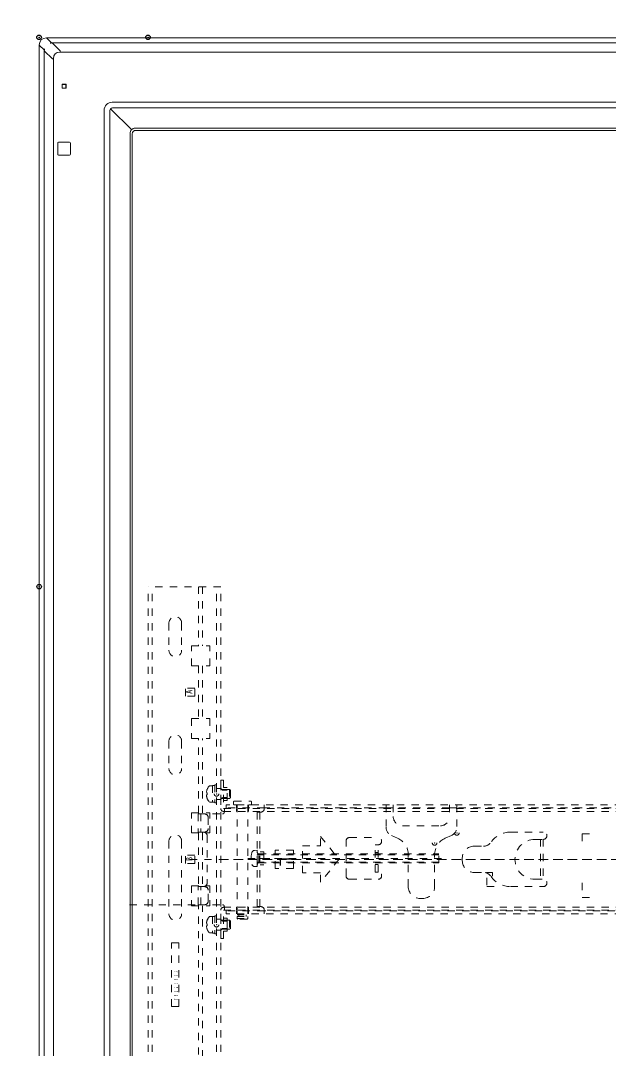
# Model space of a CAD drawing. Units: millimetres, scale not verified. Extents: x -63 to 62, y -57 to 57.
# Drawn here: x -29.79 to -21.7, y 19.46 to 33.6 of the extents above; entities that cross this region are included whole.
import ezdxf
from ezdxf.enums import TextEntityAlignment as Align

# ---------------------------------------------------------------- set-up
doc = ezdxf.new("R2010")
doc.units = ezdxf.units.MM
doc.header["$LTSCALE"] = 0.125
doc.header["$PDMODE"] = 32
doc.header["$PDSIZE"] = 0.0625
doc.linetypes.add('USER1', pattern=[1.4, 0.7, -0.7])
doc.layers.add('0-0_0', color=7, linetype='Continuous')
doc.layers.add('0-4_DEFPOINTS', color=7, linetype='Continuous')
for name, color, linetype, lineweight in [('0-5_GAIKEI', 1, 'Continuous', 18), ('0-6_SUNPO', 7, 'Continuous', 18), ('0-7_S3', 3, 'USER1', 18)]:
    doc.layers.add(name, color=color, linetype=linetype, lineweight=lineweight)
doc.styles.add('ＭＳ ゴシック', font='')
doc.styles.get('ＭＳ ゴシック').set_extended_font_data('MS Gothic')

# ---------------------------------------------------------------- blocks, each defined once
blk = doc.blocks.new('_OPEN30')
at = {"layer": '0-0_0'}
blk.add_line((0, 0), (-1, 0), dxfattribs=at)
blk.add_lwpolyline([(-1, 0.26795), (0, 0), (-1, -0.26795)], dxfattribs=at)
blk = doc.blocks.new('D11')
at = {"layer": '0-4_DEFPOINTS'}
for p in [(-26.3779, 46.7985), (-26.3779, 39.3322), (-24.8779, 39.3322)]:
    blk.add_point(p, dxfattribs=at)
at = {"layer": '0-6_SUNPO'}
for p, q in [((-26.3779, 41.3322), (-26.3779, 48.7985)), ((-24.8779, 41.3322), (-24.8779, 48.7985)), ((-28.3779, 46.7985), (-35.5446, 46.7985)), ((-24.8779, 46.7985), (-26.3779, 46.7985)), ((-22.8779, 46.7985), (-20.8779, 46.7985))]:
    blk.add_line(p, q, dxfattribs=at)
at = {"layer": '0-6_SUNPO', "xscale": 2, "yscale": 2}
blk.add_blockref('_OPEN30', (-26.3779, 46.7985), dxfattribs=at)
at = {"layer": '0-6_SUNPO', "xscale": 2, "yscale": 2, "rotation": 180}
blk.add_blockref('_OPEN30', (-24.8779, 46.7985), dxfattribs=at)
at = {"layer": '0-6_SUNPO', "style": 'ＭＳ ゴシック'}
blk.add_text('60', height=1.833, dxfattribs=at).set_placement((-34.2113, 47.2985), align=Align.BOTTOM_LEFT)
blk = doc.blocks.new('D10')
at = {"layer": '0-4_DEFPOINTS'}
for p in [(-24.8779, 46.7985), (-24.8779, 39.3322), (-10.9529, 39.3322)]:
    blk.add_point(p, dxfattribs=at)
at = {"layer": '0-6_SUNPO'}
for p, q in [((-24.8779, 41.3322), (-24.8779, 48.7985)), ((-10.9529, 41.3322), (-10.9529, 48.7985)), ((-12.9529, 46.7985), (-22.8779, 46.7985))]:
    blk.add_line(p, q, dxfattribs=at)
at = {"layer": '0-6_SUNPO', "xscale": 2, "yscale": 2, "rotation": 180}
blk.add_blockref('_OPEN30', (-24.8779, 46.7985), dxfattribs=at)
at = {"layer": '0-6_SUNPO', "xscale": 2, "yscale": 2}
blk.add_blockref('_OPEN30', (-10.9529, 46.7985), dxfattribs=at)
at = {"layer": '0-6_SUNPO', "style": 'ＭＳ ゴシック'}
blk.add_text('557', height=1.833, dxfattribs=at).set_placement((-19.7904, 47.2985), align=Align.BOTTOM_LEFT)
blk = doc.blocks.new('D9')
at = {"layer": '0-4_DEFPOINTS'}
blk.add_point((-26.376, 31.7761), dxfattribs=at)

msp = doc.modelspace()

# ---------------------------------------------------------------- linework, layer by layer
at = {"layer": '0-5_GAIKEI'}
for p, q in [((-29.5355, 33.2645), (-29.4646, 33.1936)), ((-29.3647, 33.2935), (-29.4356, 33.3644)), ((-29.247, 33.1834), (-29.3577, 33.2941)), ((-29.3577, 33.2941), (-8.4133, 33.2941)), ((-29.4652, -2.3078), (-29.4652, 33.1866)), ((-29.4652, 33.1866), (-29.3545, 33.0759)), ((-29.247, 33.169), (-29.247, 33.1834)), ((-29.247, 33.169), (-8.524, 33.169)), ((-29.3401, 33.0759), (-29.3545, 33.0759)), ((-29.3401, -2.1971), (-29.3401, 33.0759)), ((-29.166, 32.7249), (-29.221, 32.7249)), ((-29.221, 32.7249), (-29.221, 32.6699)), ((-29.221, 32.6699), (-29.166, 32.6699)), ((-29.2198, 32.6712), (-29.2198, 32.7237)), ((-29.1673, 32.7237), (-29.166, 32.7249)), ((-29.166, 32.6699), (-29.166, 32.7249)), ((-28.2647, 32.1013), (-28.5527, 32.3893)), ((-9.2411, 32.4789), (-28.5299, 32.4789)), ((-28.5265, 32.3998), (-9.2445, 32.3998)), ((-28.6423, 32.3666), (-28.6423, -1.4878)), ((-28.5632, -1.4844), (-28.5632, 32.3632)), ((-9.5581, 32.1224), (-28.213, 32.1224)), ((-28.2858, 32.0496), (-28.2858, -1.1708)), ((-28.2553, -1.1635), (-28.2553, 32.0423)), ((-28.2057, 32.0919), (-9.5654, 32.0919)), ((-29.281, 31.915), (-29.281, 31.7649)), ((-29.1185, 31.9274), (-29.2686, 31.9274)), ((-29.106, 31.7649), (-29.106, 31.915)), ((-29.2686, 31.7524), (-29.1185, 31.7524))]:
    msp.add_line(p, q, dxfattribs=at)
at = {"layer": '0-5_GAIKEI', "color": 7}
for p, q in [((-29.5355, 33.2644), (-29.5355, -2.3856)), ((-8.3355, 33.3644), (-29.4355, 33.3644))]:
    msp.add_line(p, q, dxfattribs=at)
at = {"layer": '0-5_GAIKEI'}
for points in [[(-29.221, 32.7249), (-29.2198, 32.7237), (-29.1673, 32.7237)], [(-29.1673, 32.6712), (-29.2198, 32.6712), (-29.221, 32.6699)], [(-29.1673, 32.7237), (-29.1673, 32.6712), (-29.166, 32.6699)]]:
    msp.add_lwpolyline(points, dxfattribs=at)
at = {"layer": '0-5_GAIKEI', "color": 7}
msp.add_arc((-29.4355, 33.2644), 0.1, 90.07847, 179.92153, dxfattribs=at)
at = {"layer": '0-5_GAIKEI'}
for start, end in [(179.92153, 180), (90, 90.07847)]:
    msp.add_arc((-29.4355, 33.2644), 0.1, start, end, dxfattribs=at)
for centre, major_axis, ratio, start_param, end_param in [((-29.4537, 33.2826), (0.2427, 0.0225), 0.011845, 1.1632609, 1.2819914), ((-29.4537, 33.2826), (0.0225, 0.2427), 0.011845, 1.8596013, 1.9783318), ((-29.0567, 32.8856), (0.2591, -0.2591), 0.443427, 2.7242186, 3.5589667), ((-28.5296, 32.3663), (0.0798, -0.0798), 0.997265, 2.357564, 3.9256213), ((-28.5258, 32.3632), (0.0034, 0.0374), 0.996584, 0.893778, 1.6626657), ((-28.5266, 32.3624), (0.0374, 0.0034), 0.996584, 1.478927, 2.2478146), ((-28.2096, 32.0479), (0.0624, -0.0447), 0.976178, 2.9883818, 3.7512126), ((-28.2112, 32.0463), (0.0447, -0.0624), 0.976178, 2.5319727, 3.2948035), ((-28.2049, 32.0416), (0.0359, -0.0359), 0.985257, 2.3636208, 3.9195645), ((-29.2685, 31.9149), (0.00891, -0.00891), 0.992433, 2.3599926, 3.9231927), ((-29.1186, 31.9149), (0.00891, 0.00891), 0.992433, 5.5015852, 7.0647854), ((-29.2685, 31.765), (0.00891, 0.00891), 0.992433, 2.3599926, 3.9231927), ((-29.1186, 31.765), (0.00891, -0.00891), 0.992433, 5.5015852, 7.0647854)]:
    msp.add_ellipse(centre, major_axis=major_axis, ratio=ratio, start_param=start_param, end_param=end_param, dxfattribs=at)
at = {"layer": '0-7_S3'}
for p, q in [((-28.0374, 5.8144), (-28.0374, 25.8144)), ((-27.0374, 25.8144), (-28.0374, 25.8144)), ((-27.9799, 5.8144), (-27.9799, 25.8144)), ((-27.3449, 25.8144), (-27.3449, 25.0019)), ((-27.2874, 25.8144), (-27.2874, 25.0019)), ((-27.0949, 5.8144), (-27.0949, 25.8144)), ((-27.0374, 5.8144), (-27.0374, 25.8144)), ((-27.7499, 25.3144), (-27.7499, 24.9394)), ((-27.5749, 25.3144), (-27.5749, 24.9394)), ((-27.4374, 24.7269), (-27.4374, 25.0019)), ((-27.4374, 25.0019), (-27.1874, 25.0019)), ((-27.1874, 24.7269), (-27.1874, 25.0019)), ((-27.4374, 24.7269), (-27.1874, 24.7269)), ((-27.3449, 24.7269), (-27.3449, 24.0019)), ((-27.2874, 24.7269), (-27.2874, 24.0019)), ((-27.3949, 24.4207), (-27.5199, 24.4207)), ((-27.5199, 24.3082), (-27.5199, 24.4207)), ((-27.3949, 24.3082), (-27.3949, 24.4207)), ((-27.3949, 24.3082), (-27.5199, 24.3082)), ((-27.4374, 24.0019), (-27.4374, 23.7269)), ((-27.4374, 24.0019), (-27.1874, 24.0019)), ((-27.1874, 24.0019), (-27.1874, 23.7269)), ((-27.7499, 23.6894), (-27.7499, 23.3144)), ((-27.5749, 23.6894), (-27.5749, 23.3144)), ((-27.4374, 23.7269), (-27.1874, 23.7269)), ((-27.3449, 22.7019), (-27.3449, 23.7269)), ((-27.2874, 22.7019), (-27.2874, 23.7269)), ((-27.1524, 23.0769), (-27.1937, 23.0769)), ((-27.1524, 23.0794), (-27.1524, 22.8494)), ((-27.1524, 23.0794), (-27.1199, 23.0794)), ((-27.1199, 23.0894), (-27.1199, 22.8394)), ((-27.1199, 23.0894), (-27.0949, 23.0894)), ((-27.0949, 23.0894), (-27.0949, 22.8394)), ((-27.0374, 23.1519), (-27.0374, 22.7644)), ((-26.9974, 23.1519), (-27.0374, 23.1519)), ((-26.9974, 23.1519), (-26.9974, 22.7644)), ((-26.9474, 23.0544), (-26.9974, 23.0544)), ((-26.9974, 23.0544), (-26.9474, 23.0544)), ((-26.9474, 22.8744), (-26.9474, 23.0544)), ((-26.9474, 22.8744), (-26.9474, 23.0544)), ((-27.2343, 22.9794), (-27.2243, 22.9794)), ((-27.0949, 23.0394), (-27.0374, 23.0394)), ((-27.0265, 23.0269), (-26.9474, 23.0269)), ((-26.9974, 23.0144), (-26.9474, 23.0144)), ((-26.9974, 22.9144), (-26.9474, 22.9144)), ((-26.9158, 23.0269), (-26.9474, 23.0269)), ((-26.9024, 22.9152), (-26.9158, 22.9019)), ((-26.9024, 23.0136), (-26.9024, 22.9152)), ((-27.1524, 22.8519), (-27.1937, 22.8519)), ((-27.1199, 22.8494), (-27.1524, 22.8494)), ((-27.0949, 22.8394), (-27.1199, 22.8394)), ((-27.0949, 22.8894), (-27.0374, 22.8894)), ((-27.0265, 22.9019), (-26.9474, 22.9019)), ((-26.9974, 22.8744), (-26.9474, 22.8744)), ((-26.9974, 22.8744), (-26.9474, 22.8744)), ((-26.9974, 22.7644), (-15.1524, 22.7644)), ((-26.9874, 22.7244), (-26.9874, 22.7644)), ((-15.1124, 22.8144), (-26.9624, 22.8144)), ((-26.9624, 22.7744), (-26.9624, 22.8144)), ((-26.4374, 22.7744), (-26.9624, 22.7744)), ((-26.9158, 22.9019), (-26.9474, 22.9019)), ((-26.8624, 22.8519), (-26.8624, 22.8269)), ((-26.8499, 22.8644), (-26.6249, 22.8644)), ((-26.8499, 22.8144), (-26.6249, 22.8144)), ((-26.8187, 22.8144), (-26.8187, 22.7744)), ((-26.8187, 22.7244), (-26.8187, 22.7644)), ((-26.8124, 22.8144), (-26.8124, 21.3019)), ((-26.6624, 22.8144), (-26.6624, 21.3019)), ((-26.6562, 22.8144), (-26.6562, 22.7744)), ((-26.6562, 22.7244), (-26.6562, 22.7644)), ((-26.6124, 22.8519), (-26.6124, 22.8269)), ((-26.4374, 22.8144), (-26.4374, 22.7644)), ((-24.7624, 22.7744), (-26.4374, 22.7744)), ((-24.7624, 22.8144), (-24.7624, 22.5078)), ((-24.6624, 22.8144), (-24.6624, 22.6519)), ((-23.8874, 22.8144), (-23.8874, 22.6519)), ((-23.7874, 22.8144), (-23.7874, 22.5078)), ((-17.2624, 22.7744), (-23.7874, 22.7744)), ((-27.4374, 22.4269), (-27.4374, 22.7019)), ((-27.4374, 22.7019), (-27.1874, 22.7019)), ((-27.3499, 22.6894), (-27.3499, 22.4394)), ((-27.3499, 22.6894), (-27.0124, 22.6894)), ((-27.3099, 22.6894), (-27.3099, 22.4394)), ((-27.2099, 22.6394), (-27.2099, 22.4894)), ((-27.1874, 22.4269), (-27.1874, 22.7019)), ((-26.9974, 22.7244), (-15.1524, 22.7244)), ((-26.9874, 22.7144), (-26.9874, 22.7244)), ((-26.4874, 22.7144), (-26.5374, 22.7144)), ((-26.5374, 21.4144), (-26.5374, 22.7144)), ((-26.4974, 21.4144), (-26.4974, 22.7144)), ((-24.5374, 22.5269), (-24.0124, 22.5269)), ((-27.4374, 22.4269), (-27.1874, 22.4269)), ((-27.3499, 22.4394), (-27.2599, 22.4394)), ((-27.3449, 22.4269), (-27.3449, 21.7019)), ((-27.2874, 22.4269), (-27.2874, 21.7019)), ((-27.2249, 22.3894), (-27.2249, 21.7394)), ((-25.6624, 22.3769), (-25.4124, 22.0644)), ((-25.6624, 22.2519), (-25.6624, 22.3769)), ((-25.2624, 22.3644), (-24.8724, 22.3644)), ((-24.6038, 22.3557), (-24.6886, 22.3938)), ((-23.9461, 22.3557), (-23.8612, 22.3938)), ((-23.0499, 22.4394), (-22.5974, 22.4394)), ((-22.7124, 22.3394), (-22.5974, 22.3394)), ((-22.6374, 22.3394), (-22.6374, 21.7894)), ((-22.5974, 22.3394), (-22.5974, 21.7894)), ((-22.0624, 22.4144), (-21.8624, 22.4144)), ((-22.0624, 22.4144), (-22.0624, 22.2144)), ((-27.7499, 22.3144), (-27.7499, 21.3144)), ((-27.5749, 22.3144), (-27.5749, 21.3144)), ((-25.9124, 22.2519), (-25.6624, 22.2519)), ((-25.9124, 21.8769), (-25.9124, 22.2519)), ((-25.3124, 21.8394), (-25.3124, 22.3144)), ((-24.9124, 21.8894), (-24.9124, 22.2644)), ((-24.9124, 22.2644), (-24.8724, 22.2644)), ((-24.8724, 21.8894), (-24.8724, 22.2644)), ((-23.5499, 22.2457), (-23.4198, 22.2457)), ((-27.5199, 22.0082), (-27.5199, 22.1207)), ((-27.4625, 22.0644), (-14.6353, 22.0644)), ((-14.9298, 22.0644), (-26.9649, 22.0644)), ((-26.663, 22.0769), (-26.2392, 22.0769)), ((-23.998, 22.0769), (-26.659, 22.0769)), ((-26.5374, 22.1894), (-26.5722, 22.1876)), ((-26.5374, 21.9644), (-26.5374, 22.1894)), ((-26.5374, 22.1269), (-24.0374, 22.1269)), ((-26.5233, 22.1394), (-26.4443, 22.1394)), ((-26.5124, 22.0144), (-26.5124, 22.1394)), ((-26.4943, 22.1669), (-26.4443, 22.1669)), ((-26.4943, 22.1269), (-26.4443, 22.1269)), ((-26.4443, 22.1669), (-26.4443, 21.9869)), ((-26.2874, 21.9394), (-26.2874, 22.1894)), ((-26.0374, 22.1894), (-26.2874, 22.1894)), ((-26.0374, 21.9394), (-26.0374, 22.1894)), ((-24.9124, 22.1582), (-24.8724, 22.1582)), ((-24.4562, 21.6894), (-24.4562, 22.1276)), ((-24.0937, 21.6894), (-24.0937, 22.1276)), ((-24.0374, 22.0144), (-24.0374, 22.1394)), ((-23.7124, 22.0832), (-23.7124, 22.0457)), ((-23.7124, 22.0832), (-23.7124, 22.0457)), ((-27.3949, 22.0082), (-27.5199, 22.0082)), ((-26.5374, 21.9644), (-26.5722, 21.9662)), ((-26.5374, 22.0269), (-24.0374, 22.0269)), ((-26.5233, 22.0144), (-26.4443, 22.0144)), ((-26.4943, 22.0269), (-26.4443, 22.0269)), ((-26.4943, 21.9869), (-26.4443, 21.9869)), ((-26.0374, 21.9394), (-26.2874, 21.9394)), ((-24.9124, 21.9957), (-24.8724, 21.9957)), ((-25.6624, 21.8769), (-25.9124, 21.8769)), ((-25.2624, 21.7894), (-24.8724, 21.7894)), ((-24.9124, 21.8894), (-24.8724, 21.8894)), ((-23.5499, 21.8832), (-23.4198, 21.8832)), ((-23.3802, 21.8832), (-23.2948, 21.8832)), ((-23.2948, 21.8335), (-23.2948, 21.8832)), ((-22.7124, 21.7894), (-22.5974, 21.7894)), ((-27.4374, 21.7019), (-27.4374, 21.4269)), ((-27.4374, 21.7019), (-27.1874, 21.7019)), ((-27.3499, 21.6894), (-27.2599, 21.6894)), ((-27.3499, 21.4394), (-27.3499, 21.6894)), ((-27.3099, 21.4394), (-27.3099, 21.6894)), ((-27.2099, 21.4894), (-27.2099, 21.6394)), ((-27.1874, 21.7019), (-27.1874, 21.4269)), ((-23.0499, 21.6894), (-22.5974, 21.6894)), ((-22.0624, 21.7394), (-22.0624, 21.5394)), ((-24.2937, 21.5269), (-24.2562, 21.5269)), ((-22.0624, 21.5394), (-21.8624, 21.5394)), ((-27.3907, 21.4394), (-28.3404, 21.4394)), ((-27.4374, 21.4269), (-27.1874, 21.4269)), ((-27.3499, 21.4394), (-27.0124, 21.4394)), ((-27.3449, 15.9779), (-27.3449, 21.4269)), ((-27.2874, 15.9418), (-27.2874, 21.4269)), ((-27.0374, 20.9769), (-27.0374, 21.3644)), ((-26.9974, 21.4044), (-15.1524, 21.4044)), ((-26.9974, 21.3644), (-15.1524, 21.3644)), ((-26.9974, 20.9769), (-26.9974, 21.3644)), ((-26.9874, 21.4144), (-26.9874, 21.4044)), ((-26.9874, 21.4044), (-26.9874, 21.3644)), ((-26.4374, 21.3544), (-26.9624, 21.3544)), ((-26.9624, 21.3544), (-26.9624, 21.3144)), ((-26.8187, 21.3644), (-26.8187, 21.4044)), ((-26.8187, 21.3144), (-26.8187, 21.3544)), ((-26.6562, 21.3644), (-26.6562, 21.4044)), ((-26.6562, 21.3144), (-26.6562, 21.3544)), ((-26.4874, 21.4144), (-26.5374, 21.4144)), ((-26.4374, 21.3144), (-26.4374, 21.3644)), ((-15.2149, 21.3544), (-26.4374, 21.3544)), ((-27.1524, 21.2769), (-27.1937, 21.2769)), ((-27.1524, 21.2794), (-27.1524, 21.0494)), ((-27.1524, 21.2794), (-27.1199, 21.2794)), ((-27.1199, 21.2894), (-27.1199, 21.0394)), ((-27.1199, 21.2894), (-27.0949, 21.2894)), ((-27.0949, 21.2894), (-27.0949, 21.0394)), ((-27.0949, 21.2394), (-27.0374, 21.2394)), ((-27.0265, 21.2269), (-26.9474, 21.2269)), ((-26.9474, 21.2544), (-26.9974, 21.2544)), ((-26.9974, 21.2144), (-26.9474, 21.2144)), ((-15.1124, 21.3144), (-26.9624, 21.3144)), ((-26.9474, 21.0744), (-26.9474, 21.2544)), ((-26.9158, 21.2269), (-26.9474, 21.2269)), ((-26.9024, 21.2136), (-26.9024, 21.1152)), ((-26.8124, 21.3019), (-26.6624, 21.3019)), ((-26.8124, 21.2769), (-26.6624, 21.2769)), ((-26.8124, 21.2519), (-26.8124, 21.2769)), ((-26.8124, 21.2519), (-26.6624, 21.2519)), ((-26.8124, 21.2519), (-26.7999, 21.2394)), ((-26.6749, 21.2394), (-26.7999, 21.2394)), ((-26.7874, 21.2769), (-26.7874, 21.3019)), ((-26.6874, 21.2769), (-26.6874, 21.3019)), ((-26.6624, 21.2519), (-26.6749, 21.2394)), ((-26.6624, 21.2519), (-26.6624, 21.2769)), ((-27.2343, 21.1794), (-27.2243, 21.1794)), ((-27.0949, 21.0894), (-27.0374, 21.0894)), ((-27.0265, 21.1019), (-26.9474, 21.1019)), ((-26.9974, 21.1144), (-26.9474, 21.1144)), ((-26.9974, 21.0744), (-26.9474, 21.0744)), ((-26.9974, 21.0744), (-26.9474, 21.0744)), ((-26.9158, 21.1019), (-26.9474, 21.1019)), ((-26.9024, 21.1152), (-26.9158, 21.1019)), ((-27.1524, 21.0519), (-27.1937, 21.0519)), ((-27.1199, 21.0494), (-27.1524, 21.0494)), ((-27.0949, 21.0394), (-27.1199, 21.0394)), ((-26.9974, 20.9769), (-27.0374, 20.9769)), ((-27.7124, 20.0394), (-27.7124, 20.9144)), ((-27.7124, 20.9144), (-27.6124, 20.9144)), ((-27.6124, 20.0394), (-27.6124, 20.9144)), ((-27.7124, 20.0394), (-27.6124, 20.0394))]:
    msp.add_line(p, q, dxfattribs=at)
for points in [[(-27.2343, 22.9494), (-27.2243, 22.9494), (-27.2243, 22.9794)], [(-26.9024, 23.0136), (-26.9158, 23.0269), (-26.9158, 22.9019)], [(-23.7874, 22.7744), (-23.8874, 22.7744), (-24.6624, 22.7744), (-24.7624, 22.7744)], [(-27.3949, 22.0082), (-27.3949, 22.1207), (-27.5199, 22.1207)], [(-26.5374, 22.1269), (-26.5124, 22.1394), (-24.0374, 22.1394)], [(-25.4124, 22.0644), (-25.6624, 21.7519), (-25.6624, 21.8769)], [(-26.5374, 22.0269), (-26.5124, 22.0144), (-24.0374, 22.0144)], [(-23.3749, 21.8108), (-23.3749, 21.6894), (-23.2099, 21.6894)], [(-26.9974, 21.2544), (-26.9474, 21.2544), (-26.9474, 21.0744)], [(-26.9024, 21.2136), (-26.9158, 21.2269), (-26.9158, 21.1019)], [(-27.2343, 21.1494), (-27.2243, 21.1494), (-27.2243, 21.1794)]]:
    msp.add_lwpolyline(points, dxfattribs=at)
for centre, radius, start, end in [((-27.6624, 25.3144), 0.0875, 0, 180), ((-27.6624, 24.9394), 0.0875, 180, 0), ((-27.6624, 23.6894), 0.0875, 0, 180), ((-27.6624, 23.3144), 0.0875, 180, 0), ((-27.0609, 22.9644), 0.174, 139.72739, 175.05554), ((-26.9974, 23.0544), 0.04, 180, 270), ((-27.0609, 22.9644), 0.174, 184.94446, 220.27261), ((-26.9974, 22.8744), 0.04, 90, 180), ((-26.9974, 22.7644), 0.04, 180, 270), ((-26.8499, 22.8519), 0.0125, 90, 180), ((-26.8499, 22.8269), 0.0125, 180, 270), ((-26.6249, 22.8519), 0.0125, 0, 90), ((-26.6249, 22.8269), 0.0125, 270, 0), ((-26.4874, 22.7644), 0.05, 270, 0), ((-27.2599, 22.6394), 0.05, 0, 90), ((-27.0124, 22.7144), 0.025, 270, 0), ((-24.5374, 22.6519), 0.125, 180, 270), ((-24.0124, 22.6519), 0.125, 270, 0), ((-27.2599, 22.4894), 0.05, 270, 0), ((-24.6374, 22.5078), 0.125, 180, 245.82089), ((-23.9124, 22.5078), 0.125, 294.17911, 0), ((-27.6624, 22.3144), 0.0875, 0, 180), ((-27.2749, 22.3894), 0.05, 0, 90), ((-25.2624, 22.3144), 0.05, 90, 180), ((-24.8724, 22.3144), 0.05, 270, 90), ((-24.7062, 22.1276), 0.25, 0, 65.82089), ((-23.8437, 22.1276), 0.25, 114.17911, 180), ((-23.0499, 22.1144), 0.325, 90, 145.28851), ((-22.7124, 22.0644), 0.275, 90, 270), ((-22.5974, 22.3894), 0.05, 270, 90), ((-23.5499, 22.0832), 0.1625, 90, 180), ((-23.4198, 22.3707), 0.125, 270, 325.28851), ((-26.3199, 22.0769), 0.3, 164.21401, 195.78599), ((-26.5701, 22.1476), 0.04, 93, 164.21401), ((-26.4943, 22.1669), 0.04, 180, 270), ((-26.5701, 22.0062), 0.04, 195.78599, 267), ((-26.4943, 21.9869), 0.04, 90, 180), ((-23.5499, 22.0457), 0.1625, 180, 270), ((-25.2624, 21.8394), 0.05, 180, 270), ((-24.8724, 21.8394), 0.05, 270, 90), ((-23.4198, 21.7582), 0.125, 34.71149, 90), ((-23.0499, 22.0144), 0.325, 214.71149, 270), ((-22.5974, 21.7394), 0.05, 270, 90), ((-27.2749, 21.7394), 0.05, 270, 0), ((-27.2599, 21.6394), 0.05, 0, 90), ((-24.2937, 21.6894), 0.1625, 180, 270), ((-24.2562, 21.6894), 0.1625, 270, 0), ((-27.2599, 21.4894), 0.05, 270, 0), ((-26.9974, 21.3644), 0.04, 90, 180), ((-27.0124, 21.4144), 0.025, 0, 90), ((-26.4874, 21.3644), 0.05, 0, 90), ((-27.6624, 21.3144), 0.0875, 180, 0), ((-27.0609, 21.1644), 0.174, 139.72739, 175.05554), ((-26.9974, 21.2544), 0.04, 180, 270), ((-27.0609, 21.1644), 0.174, 184.94446, 220.27261), ((-26.9974, 21.0744), 0.04, 90, 180)]:
    msp.add_arc(centre, radius, start, end, dxfattribs=at)
for p in [(-27.0949, 22.9644), (-23.7874, 22.4269), (-24.0937, 22.2894), (-27.0949, 21.1644)]:
    msp.add_point(p, dxfattribs=at)

# ---------------------------------------------------------------- block references
at = {"layer": '0-6_SUNPO'}
for name in ['D11', 'D10', 'D9']:
    msp.add_blockref(name, (-3.1595, -5.9617), dxfattribs=at)

# ---------------------------------------------------------------- texts
at = {"layer": '0-7_S3', "color": 7, "style": 'ＭＳ ゴシック'}
for s, height, rotation, width, p in [('A', 0.0916, 90, 0.75, (-27.4002, 24.341)), ('B', 0.0916, 90, 0.75, (-27.3989, 22.041)), ('Ｌ', 0.1833, 270, 0.85, (-26.2825, 22.1434))]:
    msp.add_text(s, height=height, rotation=rotation, dxfattribs=dict(at, width=width)).set_placement(p, align=Align.BOTTOM_LEFT)
at = {"layer": '0-7_S3', "color": 7, "insert": (-27.6259, 20.1337), "char_height": 0.05499, "attachment_point": 7, "rotation": 90, "style": 'ＭＳ ゴシック'}
msp.add_mtext('\\T4;\\W0.3;TBLA3865', dxfattribs=at)

doc.saveas('drawing.dxf')
